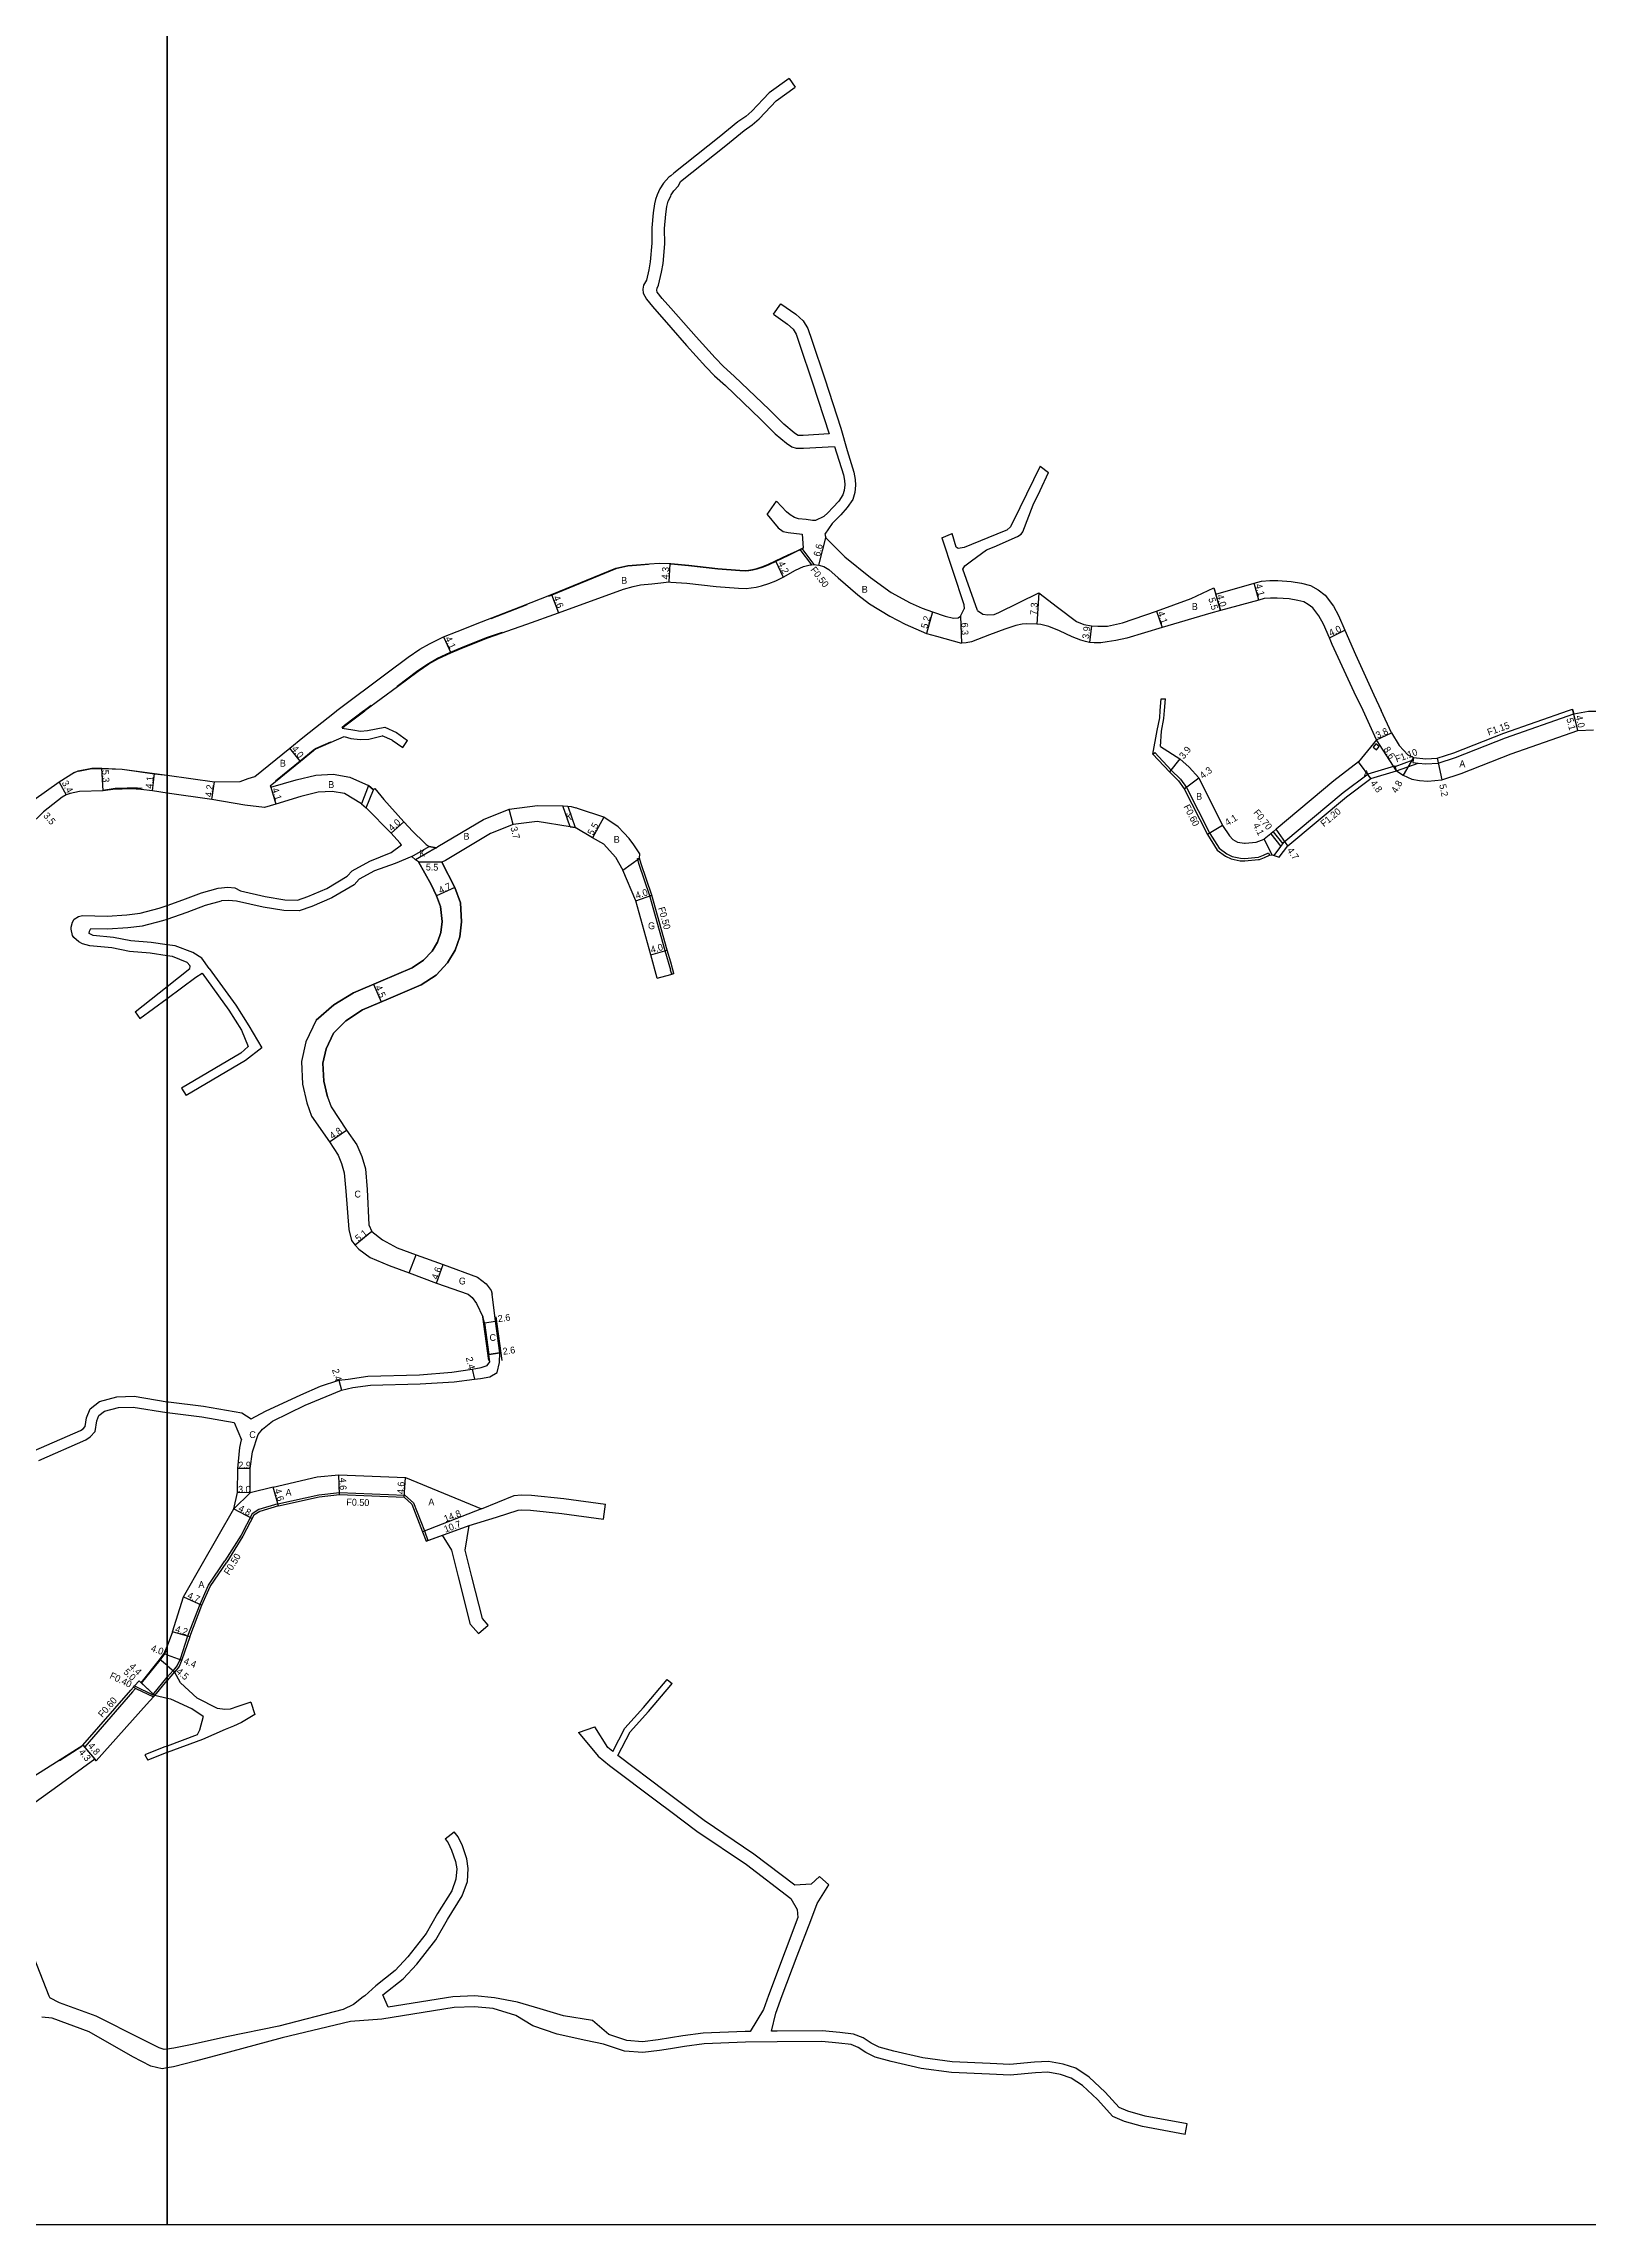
# Model space of a CAD drawing. Header units: metres. Extents: x -24000 to -21600, y -102000 to -99000.
# Drawn here: x -22429 to -22068, y -102000 to -101491 of the extents above; entities that cross this region are included whole.
import ezdxf

# ---------------------------------------------------------------- set-up
doc = ezdxf.new("R2010")
doc.units = ezdxf.units.M
doc.header["$LTSCALE"] = 2.5
for name, color, linetype in [('側溝・桝', 7, 'Continuous'), ('図郭', 7, 'Continuous'), ('幅員', 7, 'Continuous'), ('歩道・分離帯・安全施設', 7, 'Continuous'), ('舗装', 7, 'Continuous'), ('道路', 7, 'Continuous')]:
    doc.layers.add(name, color=color, linetype=linetype)
doc.styles.get("Standard").update_dxf_attribs({"font": ''})
doc.styles.get('Standard').set_extended_font_data('@MS PGothic')

msp = doc.modelspace()

# ---------------------------------------------------------------- linework, layer by layer
at = {"layer": '側溝・桝'}
for points in [[(-22251.87, -101608.77), (-22249.04, -101612.53)], [(-22252.33, -101608.99), (-22249.62, -101612.59)], [(-22109.12, -101657.58), (-22109.19, -101658.11), (-22109.26, -101658.72), (-22108.03, -101658.87), (-22106.27, -101659.08), (-22103.38, -101658.87), (-22099.33, -101657.57), (-22087.67, -101652.99), (-22071.73, -101647.41), (-22071.74, -101647.36)], [(-22169.96, -101656.82), (-22169.52, -101656.41)], [(-22169.52, -101656.41), (-22165.65, -101660.53), (-22163.49, -101662.64), (-22162.11, -101664.62), (-22156.64, -101675.29), (-22154.5, -101678.76), (-22152.7, -101680.1), (-22151.48, -101680.66), (-22149.49, -101681.07), (-22148.5, -101681.13), (-22145.4, -101680.84), (-22145.28, -101680.81), (-22144.15, -101680.36), (-22142.98, -101679.85), (-22142.74, -101680.4)], [(-22141.66, -101680.44), (-22140.08, -101678.34), (-22139.65, -101677.76), (-22139.36, -101677.37), (-22125.53, -101665.79), (-22119.67, -101661.41), (-22113.47, -101659.55)], [(-22113.13, -101660.71), (-22113.44, -101659.65), (-22113.47, -101659.55)], [(-22113.44, -101659.65), (-22109.19, -101658.11)], [(-22113.13, -101660.71), (-22108.03, -101658.87)], [(-22141.91, -101674.96), (-22139.65, -101677.76)], [(-22142.45, -101675.4), (-22140.08, -101678.34)], [(-22282.47, -101707.21), (-22283.73, -101702.69), (-22287.31, -101689.86), (-22289.84, -101682.52), (-22290.2, -101681.19), (-22289.72, -101681.06)], [(-22282.22, -101708.14), (-22282.48, -101707.2)], [(-22281.73, -101708.01), (-22282.22, -101708.14)], [(-22374.14, -101831.83), (-22378.54, -101833.11), (-22380.12, -101834.1), (-22382.73, -101839.08)], [(-22374.14, -101831.83), (-22374.13, -101831.82), (-22364.61, -101829.69), (-22359.78, -101829.12), (-22344.5, -101829.79), (-22342.47, -101831.55), (-22339.94, -101838.13), (-22339.1, -101840.33)], [(-22392.29, -101855.21), (-22390.33, -101850.81), (-22386.5, -101845.11)], [(-22395.19, -101862.69), (-22395.17, -101862.65), (-22392.3, -101855.22), (-22392.29, -101855.21)], [(-22395.19, -101862.69), (-22396.97, -101868.05), (-22397.62, -101869.51), (-22398.58, -101870.68), (-22400, -101872.3)], [(-22403.31, -101876.35), (-22400, -101872.27)], [(-22402.85, -101876.57), (-22400, -101873.06)], [(-22398.24, -101871.04), (-22400, -101873.06)], [(-22407.27, -101874.88), (-22407.41, -101875.02), (-22408.03, -101875.68), (-22419.18, -101888.56), (-22419.63, -101888.17)], [(-22407.85, -101874.61), (-22407.27, -101874.88), (-22403.14, -101876.88)], [(-22407.56, -101874.3), (-22403.31, -101876.35), (-22402.85, -101876.57)]]:
    msp.add_lwpolyline(points, dxfattribs=at)
msp.add_lwpolyline([(-22117.9, -101654.39), (-22118.51, -101655.17), (-22117.73, -101655.79), (-22117.12, -101655.01)], close=True, dxfattribs=at)
at = {"layer": '側溝・桝', "flags": 128}
msp.add_lwpolyline([(-22382.73, -101839.08), (-22386.5, -101845.11)], dxfattribs=at)
at = {"layer": '図郭'}
for points in [[(-23200, -102000), (-22400, -102000), (-22400, -101400), (-23200, -101400)], [(-22400, -102000), (-21600, -102000), (-21600, -101400), (-22400, -101400)]]:
    msp.add_lwpolyline(points, close=True, dxfattribs=at)
at = {"layer": '幅員'}
for points in [[(-22247.88, -101612.68), (-22246.24, -101606.29)], [(-22282.69, -101612.31), (-22282.93, -101616.61)], [(-22258.02, -101611.71), (-22256.21, -101615.5)], [(-22155.71, -101617.99), (-22154.14, -101623.26)], [(-22145.24, -101620.82), (-22146.3, -101616.85)], [(-22310.25, -101619.55), (-22308.62, -101623.85)], [(-22221.34, -101623.61), (-22222.78, -101628.61)], [(-22196.54, -101619.14), (-22197.02, -101626.42)], [(-22169.12, -101623.39), (-22167.75, -101627.25)], [(-22154.14, -101623.26), (-22155.29, -101619.43)], [(-22214.84, -101624.58), (-22214.59, -101630.87)], [(-22184.28, -101626.85), (-22184.75, -101630.73)], [(-22128.75, -101629.61), (-22125.14, -101627.89)], [(-22335.45, -101629.38), (-22333.78, -101633.12)], [(-22070.78, -101651.24), (-22072, -101646.29)], [(-22070.78, -101651.24), (-22071.74, -101647.36)], [(-22117.73, -101653.44), (-22114.28, -101651.86)], [(-22113.13, -101660.71), (-22117.73, -101653.44)], [(-22368.84, -101658.48), (-22371.37, -101655.38)], [(-22163.63, -101657.91), (-22166.08, -101660.95)], [(-22119.12, -101662.49), (-22121.97, -101658.63)], [(-22109.12, -101657.58), (-22111.51, -101661.74)], [(-22103.6, -101657.73), (-22102.55, -101662.83)], [(-22425.19, -101663.36), (-22423.55, -101666.33)], [(-22414.92, -101665.34), (-22415.19, -101660.05)], [(-22403.39, -101665.38), (-22402.94, -101661.3)], [(-22389.51, -101667.42), (-22388.95, -101663.25)], [(-22375.79, -101664.54), (-22374.58, -101668.46)], [(-22162.63, -101664.93), (-22159.2, -101662.34)], [(-22319.25, -101673.22), (-22320.18, -101669.64)], [(-22347.72, -101675.23), (-22344.75, -101672.56)], [(-22298.04, -101671.51), (-22300.71, -101676.32)], [(-22153.67, -101673.43), (-22157.16, -101675.58)], [(-22138.48, -101678.2), (-22141.14, -101674.33)], [(-22142.09, -101680.29), (-22144, -101676.67)], [(-22290.61, -101691.03), (-22286.83, -101689.71)], [(-22287.1, -101703.63), (-22283.25, -101702.56)], [(-22359.76, -101829.62), (-22359.91, -101825.03)], [(-22344.7, -101830.28), (-22344.37, -101825.69)], [(-22373.99, -101832.3), (-22375.26, -101827.88)], [(-22384.4, -101832.99), (-22380.15, -101835.22)], [(-22326.6, -101832.97), (-22340.41, -101838.31)], [(-22339.56, -101840.5), (-22329.52, -101836.82)], [(-22396.14, -101853.53), (-22391.84, -101855.44)], [(-22394.71, -101862.83), (-22398.74, -101861.65)], [(-22400, -101869.55), (-22401.67, -101868.13)], [(-22400.65, -101866.77), (-22400, -101867.01)], [(-22400, -101867.01), (-22396.53, -101868.31)], [(-22402.85, -101876.57), (-22406.48, -101873.13)], [(-22406.04, -101873.55), (-22402.85, -101876.57)], [(-22400, -101869.55), (-22398.24, -101871.04)], [(-22419.63, -101888.17), (-22416.51, -101891.82)], [(-22419.63, -101888.17), (-22416.84, -101891.44)]]:
    msp.add_lwpolyline(points, dxfattribs=at)
at = {"layer": '幅員', "flags": 128}
for points in [[(-22341.34, -101681.92), (-22335.85, -101682.04)], [(-22332.81, -101687.89), (-22337.08, -101689.86)], [(-22351.8, -101710.5), (-22350, -101714.62)], [(-22362.1, -101747.31), (-22358.15, -101744.58)], [(-22352.19, -101768.2), (-22356.13, -101771.43)], [(-22337.08, -101780.3), (-22335.54, -101775.97)], [(-22325.95, -101789.51), (-22323.37, -101789.18)], [(-22324.91, -101796.94), (-22322.33, -101796.58)], [(-22328.81, -101800.37), (-22328.25, -101802.7)], [(-22359.93, -101802.96), (-22359.28, -101805.28)], [(-22380.6, -101823.59), (-22383.5, -101823.58)], [(-22380.58, -101829.2), (-22383.58, -101829.18)]]:
    msp.add_lwpolyline(points, dxfattribs=at)
at = {"layer": '歩道・分離帯・安全施設'}
for points in [[(-22251.51, -101608.76), (-22251.8, -101608.9), (-22252.26, -101609.13), (-22253.07, -101609.53), (-22254.96, -101610.41), (-22257.96, -101611.84), (-22259.57, -101612.61), (-22260.89, -101613.14), (-22262.35, -101613.59), (-22263.33, -101613.82), (-22264.27, -101613.98), (-22264.97, -101614.07), (-22266.37, -101613.98), (-22271.45, -101613.62), (-22278.29, -101612.85), (-22282.47, -101612.48)], [(-22287.67, -101612.52), (-22290.41, -101612.77), (-22292.45, -101612.92), (-22295.25, -101613.55), (-22310.2, -101619.69), (-22311.01, -101620.01)], [(-22282.47, -101612.48), (-22282.7, -101612.46)], [(-22316.01, -101621.96), (-22324.43, -101625.25)], [(-22346.34, -101640.93), (-22346.3, -101640.9), (-22341.49, -101637.27), (-22339, -101635.6), (-22336.91, -101634.42), (-22333.84, -101632.99), (-22330.91, -101631.73), (-22325.21, -101629.53), (-22321.75, -101628.31)], [(-22359.21, -101650.58), (-22358.56, -101650.07), (-22354.06, -101646.62)], [(-22354.06, -101646.62), (-22353.95, -101646.53), (-22352.38, -101645.38)], [(-22374.71, -101663.06), (-22368.94, -101658.37), (-22365.9, -101655.9), (-22365.35, -101655.47), (-22361.81, -101653.92)], [(-22400.68, -101661.72), (-22402.96, -101661.45), (-22410.49, -101660.42), (-22415.19, -101660.2), (-22417.51, -101660.25), (-22420.68, -101660.85)], [(-22415, -101665.17), (-22412.09, -101664.77), (-22409.27, -101664.63), (-22406.89, -101664.66), (-22405.81, -101664.73)], [(-22405.93, -101873.64), (-22401.63, -101868.32), (-22400.52, -101866.84), (-22400.19, -101865.96)], [(-22419.87, -101888.46), (-22425.07, -101891.77)]]:
    msp.add_lwpolyline(points, dxfattribs=at)
at = {"layer": '歩道・分離帯・安全施設', "flags": 128}
for points in [[(-22341.34, -101681.92), (-22338.33, -101687.23), (-22337.08, -101689.86), (-22336.16, -101692.37), (-22335.83, -101695.9), (-22336.1, -101698.47), (-22336.87, -101700.67), (-22338.14, -101702.79), (-22340.14, -101704.91), (-22342.79, -101706.65), (-22350.1, -101709.76), (-22356.45, -101712.52), (-22361.08, -101715.3), (-22365.23, -101718.89), (-22367.6, -101723.93), (-22368.65, -101728.54), (-22368.35, -101733.82), (-22367.34, -101738.17)], [(-22362.53, -101736.78), (-22363.38, -101733.11), (-22363.62, -101728.96), (-22362.85, -101725.57), (-22361.12, -101721.91), (-22358.25, -101719.09), (-22354.35, -101716.51), (-22348.34, -101713.9), (-22340.66, -101710.64), (-22337.23, -101708.38), (-22334.53, -101705.52), (-22332.77, -101702.59), (-22331.68, -101699.46), (-22331.32, -101695.98), (-22331.51, -101691.53), (-22332.81, -101687.89), (-22335.85, -101682.04)], [(-22356.13, -101771.43), (-22355.26, -101772.37), (-22352.63, -101774.29), (-22348.18, -101776.16), (-22343.52, -101777.89)], [(-22325.95, -101789.51), (-22324.91, -101796.94)], [(-22322.33, -101796.58), (-22323.37, -101789.18)]]:
    msp.add_lwpolyline(points, dxfattribs=at)
at = {"layer": '舗装'}
for points in [[(-22142.09, -101680.29), (-22144, -101676.67)], [(-22293.67, -101683.86), (-22289.72, -101681.06)]]:
    msp.add_lwpolyline(points, dxfattribs=at)
at = {"layer": '舗装', "flags": 128}
for points in [[(-22335.85, -101682.04), (-22341.34, -101681.92)], [(-22343.46, -101777.91), (-22341.89, -101773.69)], [(-22380.58, -101829.2), (-22384.4, -101832.99)]]:
    msp.add_lwpolyline(points, dxfattribs=at)
at = {"layer": '道路'}
for points in [[(-22254.85, -101499.08), (-22259.51, -101502.41), (-22260.91, -101503.9), (-22263.57, -101506.68), (-22264.97, -101507.94), (-22266.81, -101509.22), (-22271.18, -101512.76), (-22281.74, -101521.19), (-22282.47, -101521.77)], [(-22282.47, -101526.56), (-22282.33, -101526.27), (-22281.76, -101525.31), (-22280.67, -101524.1), (-22280.18, -101523.14), (-22269.62, -101514.7), (-22265.3, -101511.22), (-22263.42, -101509.9), (-22261.83, -101508.47), (-22259.1, -101505.62), (-22257.86, -101504.3), (-22253.4, -101501.11)], [(-22254.85, -101499.08), (-22253.4, -101501.11)], [(-22282.47, -101521.77), (-22282.89, -101522.09), (-22284.18, -101523.52), (-22284.98, -101524.85), (-22285.65, -101526.25), (-22286.02, -101527.32), (-22286.28, -101528.34), (-22286.58, -101530.42), (-22286.9, -101533.97), (-22286.87, -101537.52), (-22287.24, -101541.87), (-22287.54, -101543.74), (-22288.1, -101546.16), (-22288.79, -101547.29), (-22289, -101548.27), (-22288.9, -101549.21), (-22288.12, -101550.6), (-22286.75, -101552.34), (-22282.47, -101557.21)], [(-22282.47, -101552.66), (-22284.44, -101550.41), (-22285.62, -101548.92), (-22285.67, -101548.48), (-22285.63, -101548.06), (-22285.28, -101547.31), (-22284.6, -101544.32), (-22284.26, -101542.23), (-22283.87, -101537.64), (-22283.9, -101534.09), (-22283.6, -101530.77), (-22283.33, -101528.93), (-22283.04, -101527.74), (-22282.47, -101526.56)], [(-22245.48, -101582.06), (-22251.58, -101582.4), (-22252.73, -101582.39), (-22252.84, -101582.35), (-22253.63, -101581.8), (-22256.09, -101579.78), (-22259.44, -101576.44), (-22267.62, -101568.53), (-22270.14, -101566.33), (-22272.08, -101564.32), (-22276.55, -101559.41), (-22282.47, -101552.66)], [(-22258.47, -101554.12), (-22256.73, -101551.67)], [(-22256.73, -101551.67), (-22253.3, -101554.1), (-22251.56, -101555.66), (-22250.48, -101557.45), (-22249.54, -101560.14), (-22246.51, -101569.17), (-22242.77, -101580.71), (-22241.32, -101585.93), (-22239.71, -101590.98), (-22239.38, -101592.65), (-22239.33, -101594.04), (-22239.49, -101595.76), (-22239.99, -101597.39), (-22241.29, -101599.26), (-22242.78, -101600.93), (-22244.02, -101602.21), (-22244.77, -101602.97), (-22246.5, -101605.44)], [(-22282.47, -101557.21), (-22278.79, -101561.41), (-22274.27, -101566.37), (-22272.21, -101568.5), (-22269.65, -101570.74), (-22261.54, -101578.58), (-22258.1, -101582.01), (-22255.45, -101584.19), (-22254.17, -101585.09), (-22253.18, -101585.39), (-22251.5, -101585.4), (-22244.24, -101585)], [(-22258.47, -101554.12), (-22255.17, -101556.45), (-22253.89, -101557.6), (-22253.21, -101558.73), (-22252.38, -101561.11), (-22249.36, -101570.11), (-22245.48, -101582.06)], [(-22244.24, -101585), (-22242.14, -101591.6), (-22241.87, -101592.94), (-22241.84, -101593.96), (-22241.96, -101595.28), (-22242.27, -101596.29), (-22243.26, -101597.71), (-22244.61, -101599.23), (-22245.8, -101600.46), (-22246.7, -101601.36), (-22248.68, -101602.25)], [(-22196.24, -101589.57), (-22200.99, -101599.32), (-22203.18, -101603.75), (-22204.03, -101604.49), (-22204.61, -101604.72), (-22214.02, -101608.53), (-22215.36, -101608.77), (-22215.85, -101608.52), (-22216.82, -101605.26)], [(-22210.89, -101623.25), (-22214.29, -101613.61), (-22213.84, -101612.82), (-22212.3, -101611.64), (-22208.78, -101609.14), (-22206.95, -101608.41), (-22201.57, -101606.02), (-22200.67, -101605.41), (-22200.27, -101604.89), (-22197.87, -101598.63), (-22196.22, -101595.24), (-22194.32, -101591.05)], [(-22196.24, -101589.57), (-22194.32, -101591.05)], [(-22259.99, -101600.83), (-22257.77, -101597.77)], [(-22248.68, -101602.25), (-22249.38, -101602.28), (-22250.88, -101602.06), (-22252.66, -101601.85), (-22253.6, -101601.53), (-22254.61, -101600.96), (-22255.41, -101600.26), (-22257.77, -101597.77)], [(-22259.99, -101600.83), (-22257.42, -101603.99), (-22256.24, -101604.86), (-22255.05, -101605.08), (-22251.81, -101605.45), (-22251.58, -101608.62)], [(-22360.39, -101646.62), (-22348.62, -101637.83), (-22343.72, -101634.13), (-22341.02, -101632.32), (-22338.72, -101631.02), (-22335.45, -101629.38), (-22332.3, -101628.14), (-22326.61, -101625.94), (-22317.56, -101622.44), (-22310.25, -101619.55), (-22295.29, -101613.4), (-22292.47, -101612.77), (-22290.42, -101612.62), (-22287.43, -101612.35), (-22285.17, -101612.25), (-22282.69, -101612.31), (-22282.47, -101612.33), (-22278.27, -101612.7), (-22271.44, -101613.47), (-22266.36, -101613.83), (-22264.97, -101613.92), (-22264.29, -101613.83), (-22263.36, -101613.68), (-22262.38, -101613.44), (-22260.94, -101613), (-22259.63, -101612.48), (-22258.02, -101611.71), (-22255.03, -101610.27), (-22253.13, -101609.39), (-22252.33, -101608.99), (-22251.87, -101608.77), (-22251.58, -101608.62)], [(-22246.5, -101605.44), (-22246.24, -101606.29), (-22241.85, -101610.73), (-22235.86, -101615.59), (-22230.99, -101619.06), (-22226.6, -101621.46), (-22223.78, -101622.69), (-22221.34, -101623.61), (-22218.45, -101624.61), (-22216.46, -101625.04), (-22215.41, -101624.97), (-22214.84, -101624.58), (-22213.99, -101622.89)], [(-22219.19, -101606.28), (-22216.82, -101605.26)], [(-22219.19, -101606.28), (-22214.04, -101621.9), (-22213.99, -101622.89)], [(-22353.81, -101646.62), (-22346.21, -101641.02), (-22341.4, -101637.39), (-22338.92, -101635.73), (-22336.84, -101634.55), (-22333.78, -101633.12), (-22330.85, -101631.87), (-22325.16, -101629.67), (-22316, -101626.45), (-22308.62, -101623.85), (-22293.47, -101618.3), (-22291.25, -101617.66), (-22289.53, -101617.3), (-22286.89, -101617.02), (-22284.8, -101616.77), (-22282.93, -101616.61), (-22282.47, -101616.64), (-22278.69, -101616.88), (-22271.83, -101617.65), (-22266.64, -101618.02), (-22264.84, -101618.13), (-22263.68, -101617.99), (-22262.53, -101617.79), (-22261.28, -101617.5), (-22259.54, -101616.96), (-22257.94, -101616.32), (-22256.21, -101615.5), (-22253.32, -101613.89), (-22251.44, -101613.01), (-22249.91, -101612.62), (-22249.62, -101612.59), (-22249.04, -101612.53), (-22247.88, -101612.68), (-22246.75, -101613.03), (-22245.57, -101613.73), (-22243.4, -101615.67), (-22238.78, -101619.64), (-22236.08, -101621.68), (-22231.35, -101624.62), (-22227.75, -101626.46), (-22222.78, -101628.61), (-22220.4, -101629.28), (-22214.59, -101630.87)], [(-22210.89, -101623.25), (-22209.66, -101624.16), (-22208.47, -101624.31), (-22206.99, -101624.22), (-22205.91, -101623.7), (-22196.54, -101619.14), (-22192.17, -101622.47), (-22187.74, -101625.8), (-22186.06, -101626.5), (-22184.28, -101626.85), (-22182.8, -101626.96), (-22180.53, -101626.92), (-22177.02, -101626.15), (-22169.12, -101623.39), (-22160.99, -101620.5), (-22155.71, -101617.99)], [(-22155.71, -101617.99), (-22155.29, -101619.43), (-22146.3, -101616.85), (-22144.61, -101616.41), (-22142.64, -101616.28), (-22140.81, -101616.29), (-22137.7, -101616.48), (-22135.24, -101616.9), (-22133.16, -101617.43), (-22131.4, -101618.45), (-22129.74, -101619.72), (-22127.77, -101622.25), (-22126.63, -101624.45), (-22125.14, -101627.89), (-22122.66, -101633.52), (-22118.38, -101642.99), (-22116.65, -101646.61)], [(-22154.14, -101623.26), (-22156.44, -101623.92), (-22167.75, -101627.25), (-22176, -101629.74), (-22178.57, -101630.27), (-22180.65, -101630.61), (-22182.09, -101630.78), (-22183.65, -101630.82), (-22184.75, -101630.73), (-22185.69, -101630.52), (-22186.78, -101630.19), (-22188.79, -101629.38), (-22191.75, -101628.03), (-22194.21, -101627.03), (-22196.13, -101626.53), (-22197.02, -101626.42), (-22199.39, -101626.37), (-22200.43, -101626.46), (-22201.92, -101626.8), (-22204.49, -101627.65), (-22208.05, -101628.94), (-22212.27, -101630.59), (-22213.5, -101630.83), (-22214.59, -101630.87)], [(-22120.87, -101646.61), (-22122.94, -101642.34), (-22128.07, -101631.21), (-22128.75, -101629.61), (-22130.1, -101626.42), (-22131.18, -101624.54), (-22132.65, -101622.66), (-22133.68, -101621.86), (-22134.72, -101621.26), (-22136.1, -101620.91), (-22138.17, -101620.56), (-22140.94, -101620.39), (-22142.52, -101620.38), (-22143.95, -101620.48), (-22145.24, -101620.82), (-22154.14, -101623.26)], [(-22168.22, -101646.61), (-22168, -101643.88)], [(-22168, -101643.88), (-22166.99, -101643.9)], [(-22167.21, -101646.61), (-22166.99, -101643.9)], [(-22400, -101661.71), (-22388.95, -101663.25), (-22382.93, -101663.18), (-22381.1, -101662.52), (-22379.5, -101661.98), (-22371.37, -101655.38), (-22368.32, -101652.91), (-22360.94, -101647.04), (-22360.44, -101646.65), (-22360.39, -101646.62)], [(-22359.11, -101650.7), (-22358.47, -101650.19), (-22353.86, -101646.65), (-22353.81, -101646.62)], [(-22169.96, -101656.82), (-22168.92, -101651.29), (-22168.35, -101648.31), (-22168.22, -101646.61)], [(-22168.2, -101655.05), (-22167.93, -101651.43), (-22167.36, -101648.44), (-22167.21, -101646.61)], [(-22117.73, -101653.44), (-22120.87, -101646.61)], [(-22114.28, -101651.86), (-22116.65, -101646.61)], [(-22114.28, -101651.86), (-22112.51, -101654.77), (-22110.45, -101656.94), (-22109.12, -101657.58), (-22106.24, -101657.93), (-22103.6, -101657.73), (-22099.72, -101656.49), (-22088.07, -101651.91), (-22072.92, -101646.61)], [(-22072.92, -101646.61), (-22072, -101646.29), (-22071.93, -101646.61)], [(-22071.93, -101646.61), (-22071.74, -101647.36), (-22068.27, -101646.79), (-22066.01, -101646.74), (-22062.98, -101646.92), (-22062.46, -101646.99), (-22061.71, -101647.09), (-22060.48, -101647.26), (-22059.28, -101647.62), (-22053.72, -101650.58), (-22042.11, -101656.71), (-22038.26, -101658.69), (-22035.19, -101660.06), (-22034.4, -101660.24), (-22032.95, -101660.19), (-22031.76, -101659.88), (-22030.23, -101659.47), (-22024.66, -101657.11)], [(-22365.26, -101655.58), (-22358.63, -101652.7), (-22357.07, -101653.12), (-22354.9, -101653.41), (-22352.93, -101653.29), (-22349.8, -101652.56)], [(-22359.11, -101650.7), (-22356.67, -101651.15), (-22354.83, -101651.4), (-22353.22, -101651.3), (-22349.18, -101650.53)], [(-22347.44, -101653.53), (-22349.8, -101652.56)], [(-22347.44, -101653.53), (-22349.8, -101652.56)], [(-22349.18, -101650.53), (-22346.47, -101651.77)], [(-22349.18, -101650.53), (-22346.47, -101651.77)], [(-22347.44, -101653.53), (-22345.01, -101655.25)], [(-22346.47, -101651.77), (-22343.85, -101653.62)], [(-22345.01, -101655.25), (-22343.85, -101653.62)], [(-22169.96, -101656.82), (-22166.08, -101660.95), (-22163.95, -101663.03), (-22162.63, -101664.93), (-22157.16, -101675.58), (-22154.95, -101679.18), (-22153, -101680.62), (-22151.67, -101681.23), (-22149.57, -101681.67), (-22148.49, -101681.73), (-22145.31, -101681.43), (-22145.1, -101681.39), (-22143.91, -101680.91), (-22142.74, -101680.4), (-22142.09, -101680.29), (-22141.66, -101680.44), (-22140.46, -101680.85), (-22138.48, -101678.2), (-22124.78, -101666.73), (-22119.12, -101662.49), (-22113.13, -101660.71), (-22111.51, -101661.74), (-22109.51, -101662.63), (-22107.76, -101662.97), (-22105.76, -101663.07), (-22102.55, -101662.83), (-22098.01, -101661.3), (-22086.3, -101656.7), (-22070.78, -101651.24), (-22067.15, -101651.1)], [(-22117.73, -101653.44), (-22121.97, -101658.63), (-22127.71, -101663.05), (-22141.14, -101674.33), (-22141.91, -101674.96), (-22142.45, -101675.4), (-22144, -101676.67)], [(-22365.26, -101655.58), (-22365.81, -101656.02), (-22368.84, -101658.48), (-22375.95, -101664.25), (-22375.79, -101664.54), (-22369.87, -101662.8), (-22365.31, -101661.7), (-22361.23, -101661.48), (-22357.35, -101662.15), (-22352.99, -101664.15)], [(-22168.2, -101655.05), (-22163.63, -101657.91), (-22161.44, -101659.87), (-22159.2, -101662.34), (-22153.67, -101673.43), (-22152.06, -101675.9), (-22151.3, -101676.72), (-22150.21, -101677.31), (-22148.6, -101677.59), (-22148.38, -101677.6), (-22145.87, -101677.34), (-22144, -101676.67)], [(-22421.57, -101661.09), (-22425.19, -101663.36), (-22431.07, -101667.57)], [(-22421.57, -101661.09), (-22420.73, -101660.71), (-22417.54, -101660.11), (-22415.19, -101660.05), (-22410.47, -101660.27), (-22402.94, -101661.3), (-22400, -101661.71)], [(-22352.99, -101664.15), (-22351.85, -101665.12)], [(-22352.99, -101664.15), (-22351.85, -101665.12)], [(-22351.85, -101665.12), (-22351.48, -101664.81), (-22349.41, -101667.38), (-22344.75, -101672.56), (-22342.65, -101674.88), (-22340, -101677.45), (-22339.49, -101677.9), (-22338.84, -101678.32), (-22337.21, -101678.63)], [(-22420.41, -101665.5), (-22422.64, -101665.97), (-22423.55, -101666.33), (-22424.49, -101666.82), (-22428.79, -101670.23)], [(-22400, -101665.88), (-22403.39, -101665.38), (-22406.15, -101665.07), (-22408.27, -101664.91), (-22412.62, -101665.07), (-22414.92, -101665.34), (-22420.41, -101665.5)], [(-22377.23, -101669.29), (-22381.88, -101668.73), (-22389.51, -101667.42), (-22400, -101665.88)], [(-22354.65, -101668.39), (-22358.62, -101665.99), (-22361.46, -101665.49), (-22364.72, -101665.67), (-22368.8, -101666.66), (-22374.58, -101668.46), (-22377.23, -101669.29)], [(-22354.65, -101668.39), (-22353.51, -101669.36)], [(-22354.65, -101668.39), (-22353.51, -101669.36)], [(-22345.3, -101677.94), (-22345.68, -101677.5), (-22347.72, -101675.23), (-22353.51, -101669.36)], [(-22337.21, -101678.63), (-22336.82, -101678.37), (-22326.13, -101672.03), (-22320.18, -101669.64), (-22313.53, -101668.78), (-22307.67, -101668.9), (-22306.48, -101668.96), (-22305.7, -101669.05), (-22304.63, -101669.31)], [(-22307.67, -101668.9), (-22306.48, -101668.96)], [(-22282.47, -101705.34), (-22283.25, -101702.56), (-22286.83, -101689.71), (-22289.36, -101682.37), (-22289.72, -101681.06), (-22289.63, -101680.08), (-22291.06, -101678), (-22292.16, -101676.47), (-22293.42, -101675.15), (-22294.74, -101673.78), (-22298.04, -101671.51), (-22303.99, -101669.55), (-22304.63, -101669.31)], [(-22428.79, -101670.23), (-22435.29, -101676.56)], [(-22305.95, -101673.8), (-22313.61, -101672.52), (-22319.25, -101673.22), (-22324.49, -101675.35), (-22335.05, -101681.59), (-22335.85, -101682.04)], [(-22305.95, -101673.8), (-22304.73, -101673.96)], [(-22305.95, -101673.8), (-22304.73, -101673.96)], [(-22295.38, -101680.81), (-22298.08, -101677.82), (-22300.71, -101676.32), (-22304.73, -101673.96)], [(-22400, -101692.14), (-22396.32, -101690.84), (-22391.96, -101689.21), (-22388.1, -101688.12), (-22385.84, -101687.82), (-22384.21, -101687.97), (-22382.86, -101688.73), (-22377.1, -101690.06), (-22372.49, -101690.78), (-22369.57, -101690.87), (-22367.12, -101690), (-22362.7, -101688.13), (-22357.93, -101685.32), (-22356.76, -101684.04), (-22352.67, -101681.76), (-22347.71, -101679.76), (-22345.3, -101677.94)], [(-22337.21, -101678.63), (-22338.84, -101678.32)], [(-22342.87, -101680.73), (-22346.77, -101682.35), (-22351.6, -101684.02), (-22355.19, -101686.02), (-22356.33, -101687.28), (-22361.57, -101690.37), (-22366.22, -101692.34), (-22369.18, -101693.38), (-22372.72, -101693.27), (-22377.57, -101692.52), (-22383.77, -101691.09), (-22385.66, -101690.95), (-22387.29, -101691.01)], [(-22342.02, -101681.5), (-22342.87, -101680.73)], [(-22342.02, -101681.5), (-22342.87, -101680.73)], [(-22341.34, -101681.92), (-22342.02, -101681.5)], [(-22295.38, -101680.81), (-22293.67, -101683.86)], [(-22285.59, -101709.08), (-22287.1, -101703.63), (-22290.61, -101691.03), (-22293.67, -101683.86)], [(-22400, -101703.84), (-22403.97, -101703.27), (-22408.79, -101702.89), (-22412.87, -101702.04), (-22418, -101701.57), (-22419.76, -101701.05), (-22420.61, -101700.6), (-22421.73, -101699.58), (-22422.03, -101699.1), (-22422.37, -101697.63), (-22422.35, -101697.2), (-22422.09, -101696), (-22421.66, -101695.3), (-22420.63, -101694.68), (-22419.69, -101694.44), (-22413.97, -101694.59), (-22409.41, -101694.31), (-22406.29, -101693.9), (-22401.82, -101692.78), (-22400, -101692.14)], [(-22400, -101701.31), (-22403.69, -101700.79), (-22408.44, -101700.41), (-22412.5, -101699.57), (-22417.25, -101699.12), (-22418.13, -101698.64), (-22418.06, -101698.1), (-22417.78, -101697.49), (-22413.92, -101697.59), (-22409.12, -101697.29), (-22405.72, -101696.85), (-22400.96, -101695.66), (-22400, -101695.32)], [(-22400, -101695.32), (-22395.31, -101693.66), (-22391.03, -101692.06), (-22387.29, -101691.01)], [(-22390.17, -101706.8), (-22391.91, -101704.41), (-22394.01, -101703.1), (-22398.13, -101701.58), (-22400, -101701.31)], [(-22400, -101711.06), (-22394.69, -101706.85), (-22394.6, -101706.37), (-22394.66, -101706.17), (-22395.27, -101705.42), (-22398.75, -101704.02), (-22400, -101703.84)], [(-22281.73, -101708.01), (-22282.47, -101705.34)], [(-22400, -101713.85), (-22393.24, -101708.89), (-22391.82, -101707.93)], [(-22391.82, -101707.93), (-22385.61, -101716.53), (-22382.63, -101721.24), (-22381.03, -101725.02), (-22382.79, -101726.62), (-22396.59, -101734.74)], [(-22390.17, -101706.8), (-22383.94, -101715.42), (-22380.93, -101720.2), (-22377.91, -101725.39), (-22381.67, -101728.28), (-22395.57, -101736.46)], [(-22285.59, -101709.08), (-22282.47, -101708.21)], [(-22282.47, -101708.21), (-22282.22, -101708.14), (-22281.73, -101708.01)], [(-22407.44, -101716.94), (-22400, -101711.06)], [(-22406.36, -101718.51), (-22400, -101713.85)], [(-22407.44, -101716.94), (-22406.36, -101718.51)], [(-22365.23, -101718.89), (-22367.6, -101723.93), (-22368.65, -101728.54), (-22368.35, -101733.82), (-22367.34, -101738.17), (-22366.25, -101741.33), (-22362.1, -101747.31), (-22360.1, -101750.38), (-22359.28, -101752.37), (-22358.64, -101754.54), (-22358.31, -101758.79), (-22357.54, -101767.73), (-22356.95, -101770.32), (-22356.13, -101771.43), (-22355.26, -101772.37), (-22352.63, -101774.29), (-22348.18, -101776.16), (-22343.52, -101777.89), (-22343.46, -101777.91), (-22337.08, -101780.3), (-22329.75, -101782.86), (-22328.8, -101783.6), (-22327.81, -101785.01), (-22326.34, -101788.15)], [(-22361.12, -101721.91), (-22362.85, -101725.57), (-22363.62, -101728.96), (-22363.38, -101733.11), (-22362.53, -101736.78), (-22361.73, -101739.1), (-22358.15, -101744.58), (-22355.69, -101747.98), (-22354.56, -101750.7), (-22353.7, -101753.63), (-22353.33, -101758.46), (-22352.91, -101766.68), (-22352.19, -101768.2), (-22349.68, -101770.2), (-22346.3, -101772.06), (-22341.89, -101773.69), (-22335.54, -101775.97), (-22327.56, -101778.86), (-22325.53, -101780.44), (-22324.39, -101782.01), (-22324.13, -101782.86)], [(-22396.59, -101734.74), (-22395.57, -101736.46)], [(-22324.92, -101798.35), (-22326.34, -101788.15)], [(-22323.29, -101788.17), (-22321.87, -101798.37)], [(-22431.05, -101819.43), (-22420.17, -101814.68), (-22419.57, -101814.26), (-22419.14, -101813.78), (-22418.79, -101811.73), (-22417.96, -101809.63), (-22415.72, -101807.89), (-22411.69, -101806.83), (-22407.7, -101806.7), (-22400, -101807.96)], [(-22429.95, -101821.68), (-22418.92, -101816.87), (-22417.9, -101816.13), (-22416.8, -101814.91), (-22416.37, -101812.4), (-22415.89, -101811.18), (-22414.59, -101810.17), (-22411.33, -101809.32), (-22407.87, -101809.21), (-22400.01, -101810.49), (-22400, -101810.49)], [(-22400, -101807.96), (-22399.64, -101808.01), (-22391.51, -101809.03), (-22382.58, -101810.54), (-22380.36, -101811.92)], [(-22400, -101810.49), (-22391.87, -101811.5), (-22384.35, -101812.78), (-22382.6, -101816.86)], [(-22375.26, -101827.88), (-22364.93, -101825.53), (-22359.91, -101825.03), (-22344.37, -101825.69), (-22326.6, -101832.97)], [(-22373.99, -101832.3), (-22378.34, -101833.57), (-22379.74, -101834.45), (-22382.3, -101839.33)], [(-22373.99, -101832.3), (-22364.53, -101830.18), (-22359.76, -101829.62), (-22344.7, -101830.28), (-22342.89, -101831.85), (-22340.41, -101838.31), (-22339.56, -101840.5), (-22339.1, -101840.33), (-22335.75, -101839.1)], [(-22326.6, -101832.97), (-22319.02, -101829.89), (-22317.33, -101829.7), (-22314.95, -101829.78), (-22307.42, -101830.59), (-22297.66, -101831.88)], [(-22298.12, -101835.35), (-22297.66, -101831.88)], [(-22398.74, -101861.65), (-22396.14, -101853.53), (-22391.76, -101845.71), (-22384.4, -101832.99)], [(-22325.07, -101860.11), (-22326.42, -101858.54), (-22328.85, -101848.87), (-22330.43, -101842.61), (-22329.52, -101836.82)], [(-22329.52, -101836.82), (-22323.12, -101834.89), (-22318.03, -101833.3), (-22317.19, -101833.2), (-22315.2, -101833.27), (-22307.85, -101834.06), (-22298.12, -101835.35)], [(-22327.35, -101862.06), (-22329.15, -101859.96), (-22331.95, -101848.85), (-22333.53, -101842.6), (-22335.75, -101839.1)], [(-22391.84, -101855.44), (-22389.9, -101851.06), (-22386.08, -101845.38)], [(-22394.71, -101862.83), (-22391.84, -101855.44)], [(-22398.74, -101861.65), (-22400, -101865.02)], [(-22394.71, -101862.83), (-22396.51, -101868.24), (-22397.19, -101869.77), (-22398.2, -101871), (-22398.24, -101871.04)], [(-22327.35, -101862.06), (-22325.07, -101860.11)], [(-22406.04, -101873.55), (-22401.74, -101868.23), (-22400.65, -101866.77), (-22400, -101865.02)], [(-22443.95, -101905.16), (-22435.93, -101898.44), (-22428.15, -101893.47), (-22419.63, -101888.17), (-22408.47, -101875.27), (-22407.85, -101874.61), (-22407.56, -101874.3), (-22406.48, -101873.13), (-22406.04, -101873.55)], [(-22380.45, -101878.11), (-22383.51, -101879.1), (-22385.28, -101879.7), (-22386.5, -101879.83), (-22388.19, -101879.61), (-22392.99, -101877.2), (-22396.83, -101873.57), (-22398.24, -101871.04)], [(-22296, -101889.58), (-22293.17, -101884.16), (-22288.81, -101879.32), (-22283.28, -101872.78)], [(-22283.28, -101872.78), (-22282.47, -101873.47)], [(-22282.47, -101873.47), (-22282.14, -101873.75)], [(-22402.85, -101876.57), (-22403.14, -101876.88), (-22404.77, -101878.64), (-22416.51, -101891.82), (-22416.84, -101891.44), (-22425.49, -101897.7), (-22432.69, -101902.89), (-22441.2, -101908.47), (-22441.66, -101908.86)], [(-22400, -101877.21), (-22402.85, -101876.57)], [(-22391.54, -101881.43), (-22394.22, -101879.63), (-22399.09, -101877.42), (-22400, -101877.21)], [(-22380.45, -101878.11), (-22379.52, -101880.96)], [(-22294.81, -101890.56), (-22291.93, -101885.02), (-22287.68, -101880.3), (-22282.47, -101874.15)], [(-22282.47, -101874.15), (-22282.14, -101873.75)], [(-22391.54, -101881.43), (-22392.43, -101884.67), (-22392.98, -101885.69), (-22400, -101888.34)], [(-22379.52, -101880.96), (-22382.64, -101882.84), (-22384.48, -101883.71), (-22386.45, -101884.51)], [(-22400, -101888.34), (-22400.74, -101888.62), (-22405.16, -101890.42)], [(-22386.45, -101884.51), (-22391.7, -101886.78), (-22400, -101889.82)], [(-22304.01, -101885.14), (-22300.2, -101883.88)], [(-22304.01, -101885.14), (-22299.38, -101890.67), (-22296.75, -101892.85), (-22285.44, -101901.38), (-22282.47, -101903.61)], [(-22296, -101889.58), (-22297.11, -101888.65), (-22300.2, -101883.88)], [(-22405.16, -101890.42), (-22404.49, -101891.65)], [(-22400, -101889.82), (-22400.07, -101889.85), (-22404.49, -101891.65)], [(-22282.47, -101899.86), (-22283.69, -101898.95), (-22294.81, -101890.56)], [(-22256.43, -101946.6), (-22252.97, -101937.3), (-22249.78, -101929.1), (-22248.26, -101925.1), (-22245.58, -101920.77), (-22247.73, -101918.79), (-22249.72, -101920.61), (-22253.52, -101920.85), (-22263.03, -101913.58), (-22274.64, -101905.74), (-22282.47, -101899.86)], [(-22282.47, -101903.61), (-22276.39, -101908.18), (-22264.78, -101916.01), (-22254.45, -101923.91), (-22252.95, -101926.49), (-22252.83, -101928.33), (-22255.77, -101936.24), (-22259.63, -101946.6)], [(-22441.66, -101908.86), (-22440.73, -101913.12), (-22437.62, -101920.92), (-22430.37, -101939.52), (-22427.57, -101946.61), (-22427.36, -101947.14)], [(-22349.62, -101946.43), (-22344.89, -101942.71), (-22341.74, -101939.27), (-22337.29, -101933.6), (-22334.54, -101928.8), (-22331.1, -101923.32), (-22329.92, -101919.93), (-22329.7, -101916.94), (-22330.02, -101914.63), (-22331.08, -101911.63), (-22332.08, -101909.52), (-22332.96, -101908.36)], [(-22335.12, -101909.98), (-22332.96, -101908.36)], [(-22335.12, -101909.98), (-22334.41, -101910.92), (-22333.58, -101912.67), (-22332.66, -101915.27), (-22332.41, -101917.03), (-22332.59, -101919.38), (-22333.55, -101922.14), (-22336.85, -101927.4), (-22339.54, -101932.09), (-22343.8, -101937.52), (-22346.73, -101940.73), (-22351.27, -101944.29), (-22353.87, -101946.61), (-22354.22, -101946.92), (-22356.47, -101948.67), (-22358.92, -101949.84), (-22373.88, -101953.73), (-22386.12, -101956.22), (-22394.14, -101957.99), (-22398.42, -101958.85), (-22400, -101959.07)], [(-22400, -101959.07), (-22400.66, -101959.17), (-22401.81, -101958.82), (-22406.01, -101956.68), (-22416.55, -101951.37), (-22425.08, -101948.25), (-22427.36, -101947.14)], [(-22282.48, -101959), (-22285.04, -101959.4), (-22289, -101959.88), (-22293.22, -101959.54), (-22298.16, -101957.9), (-22302.25, -101957.1), (-22308.96, -101955.62), (-22314.64, -101953.68), (-22318.63, -101951.27), (-22323.93, -101949.6), (-22328.26, -101949.18), (-22333.03, -101949.4), (-22349.89, -101952.09), (-22357.18, -101952.61)], [(-22282.48, -101956.47), (-22285.38, -101956.92), (-22289.05, -101957.37), (-22292.71, -101957.07), (-22296.91, -101955.68), (-22300.75, -101952.39), (-22307.46, -101951.32), (-22312.95, -101949.65), (-22318.23, -101948.11), (-22323.58, -101947.12), (-22328.19, -101946.68), (-22333.28, -101946.91), (-22348.37, -101949.31), (-22349.62, -101946.43)], [(-22259.63, -101946.6), (-22260.83, -101949.85), (-22263.9, -101954.96)], [(-22258.93, -101954.91), (-22257.95, -101950.71), (-22256.43, -101946.6)], [(-22400, -101963.49), (-22401.17, -101963.69), (-22403.81, -101963.06), (-22408.01, -101960.85), (-22418.14, -101955.05), (-22426.82, -101951.87), (-22429.2, -101951.59)], [(-22357.18, -101952.61), (-22373.16, -101956.43), (-22385.47, -101959.8), (-22393.32, -101961.91), (-22398.52, -101963.23), (-22400, -101963.49)], [(-22263.9, -101954.96), (-22265.08, -101954.97), (-22274.85, -101955.37), (-22279.61, -101956.02), (-22282.48, -101956.47)], [(-22161.96, -101976.54), (-22171.78, -101974.7), (-22175.78, -101973.58), (-22177.81, -101972.75), (-22181.1, -101969.13), (-22184.81, -101965.63), (-22187.92, -101963.57), (-22190.89, -101962.6), (-22194.28, -101961.96), (-22197.54, -101962.14), (-22203.31, -101962.64), (-22207.93, -101962.47), (-22216.75, -101962.06), (-22223.59, -101961.13), (-22230.37, -101959.58), (-22233.82, -101958.6), (-22235.65, -101957.71), (-22237.54, -101956.47), (-22239.77, -101955.57), (-22242.96, -101955.21), (-22247.09, -101954.84), (-22257.61, -101954.89), (-22258.93, -101954.91)], [(-22162.42, -101979), (-22172.35, -101977.14), (-22176.59, -101975.95), (-22179.28, -101974.85), (-22182.89, -101970.88), (-22186.37, -101967.6), (-22189.02, -101965.84), (-22191.52, -101965.02), (-22194.45, -101964.47), (-22197.36, -101964.63), (-22203.25, -101965.15), (-22208.06, -101964.97), (-22216.97, -101964.56), (-22224.04, -101963.59), (-22230.98, -101962.01), (-22234.72, -101960.95), (-22236.89, -101959.88), (-22238.7, -101958.7), (-22240.39, -101958.02), (-22243.21, -101957.69), (-22247.2, -101957.34), (-22257.6, -101957.39), (-22265.02, -101957.47), (-22274.63, -101957.87), (-22279.25, -101958.49), (-22282.48, -101959)], [(-22162.42, -101979), (-22161.96, -101976.54)]]:
    msp.add_lwpolyline(points, dxfattribs=at)
for points in [[(-22352.99, -101664.15), (-22354.65, -101668.39), (-22353.51, -101669.36), (-22351.85, -101665.12)], [(-22307.67, -101668.9), (-22306.48, -101668.96), (-22304.73, -101673.96), (-22305.95, -101673.8)], [(-22342.02, -101681.5), (-22342.87, -101680.73), (-22338.84, -101678.32), (-22337.21, -101678.63)]]:
    msp.add_lwpolyline(points, close=True, dxfattribs=at)
at = {"layer": '道路', "flags": 128}
for points in [[(-22365.23, -101718.89), (-22361.08, -101715.3), (-22356.45, -101712.52), (-22350.1, -101709.76), (-22342.79, -101706.65), (-22340.14, -101704.91), (-22338.14, -101702.79), (-22336.87, -101700.67), (-22336.1, -101698.47), (-22335.83, -101695.9), (-22336.16, -101692.37), (-22337.08, -101689.86), (-22338.33, -101687.23), (-22341.34, -101681.92)], [(-22335.85, -101682.04), (-22332.81, -101687.89), (-22331.51, -101691.53), (-22331.32, -101695.98), (-22331.68, -101699.46), (-22332.77, -101702.59), (-22334.53, -101705.52), (-22337.23, -101708.38), (-22340.66, -101710.64), (-22348.34, -101713.9), (-22354.35, -101716.51), (-22358.25, -101719.09), (-22361.12, -101721.91)], [(-22375.26, -101827.88), (-22380.58, -101829.2), (-22380.6, -101823.59), (-22380.05, -101819.65), (-22378.7, -101815.63), (-22377.69, -101814.34), (-22375.38, -101812.48), (-22367.74, -101808.77), (-22359.28, -101805.28), (-22356.61, -101804.66), (-22352.5, -101804.1), (-22340.94, -101803.81), (-22333.02, -101803.35), (-22328.25, -101802.7), (-22326.85, -101802.53), (-22324.66, -101802.16), (-22322.97, -101801.11), (-22322.42, -101798.82), (-22322.33, -101796.58), (-22323.37, -101789.18), (-22324.13, -101782.86)], [(-22380.36, -101811.92), (-22377.01, -101810.17), (-22368.78, -101806.34), (-22364.19, -101804.33), (-22359.93, -101802.96), (-22357.76, -101802.66), (-22353.11, -101801.97), (-22341.06, -101801.72), (-22333.51, -101801.07), (-22328.81, -101800.37), (-22326.66, -101799.96), (-22325.33, -101799.5), (-22324.67, -101798.66), (-22324.91, -101796.94), (-22325.95, -101789.51), (-22326.34, -101788.15)], [(-22384.4, -101832.99), (-22383.58, -101829.18), (-22383.5, -101823.58), (-22383.03, -101818.62), (-22382.6, -101816.86)], [(-22382.3, -101839.33), (-22386.08, -101845.38)]]:
    msp.add_lwpolyline(points, dxfattribs=at)
msp.add_lwpolyline([(-22324.91, -101796.94), (-22325.95, -101789.51), (-22323.37, -101789.18), (-22322.33, -101796.58)], close=True, dxfattribs=at)

# ---------------------------------------------------------------- texts
at = {"layer": '側溝・桝'}
for s, rotation, p in [('F0.50', 306.9914, (-22249.94, -101613.79)), ('F1.15', 19.2855, (-22091.59, -101652.5)), ('F1.10', 19.8174, (-22113.06, -101658.77)), ('F0.60', 297.1609, (-22162.85, -101669.05)), ('F0.70', 308.8825, (-22146.58, -101670.49)), ('F1.20', 39.9442, (-22130.01, -101673.88)), ('F0.50', 285.5853, (-22285.41, -101692.71)), ('F0.50', 358.0263, (-22358.17, -101832.16)), ('F0.50', 58.219, (-22385.51, -101848.57)), ('F0.40', 334.1551, (-22413.54, -101872.45)), ('F0.60', 49.1235, (-22415.04, -101881.82))]:
    msp.add_text(s, height=1.6, rotation=rotation, dxfattribs=at).set_placement(p)
at = {"layer": '幅員'}
for s, rotation, p in [('6.6', 75.6068, (-22247.65, -101610.78)), ('4.3', 86.7487, (-22283, -101616.05)), ('4.2', 295.5211, (-22257.49, -101612.25)), ('4.1', 285.0078, (-22146.08, -101617.26)), ('4.6', 290.8091, (-22309.91, -101620.17)), ('7.3', 86.2145, (-22196.99, -101624.37)), ('4.1', 289.615, (-22168.88, -101623.78)), ('5.5', 286.652, (-22157.03, -101620.51)), ('4.0', 286.652, (-22155.07, -101619.78)), ('5.2', 73.9519, (-22222.6, -101627.62)), ('6.3', 272.2857, (-22214.68, -101626.12)), ('3.9', 83.1541, (-22184.86, -101629.97)), ('4.0', 25.4673, (-22128.43, -101629.35)), ('4.1', 294.0684, (-22335.18, -101629.75)), ('5.1', 283.8507, (-22073.46, -101648.53)), ('4.0', 283.8507, (-22071.34, -101647.96)), ('3.8', 24.5898, (-22117.5, -101653.22)), ('4.0', 309.1519, (-22371.04, -101655.63)), ('3.9', 51.1785, (-22162.73, -101658.06)), ('8.6', 302.342, (-22116.21, -101655.67)), ('3.4', 299, (-22424.63, -101663.5)), ('5.3', 272.9643, (-22415.17, -101660.51)), ('4.1', 83.7886, (-22403.44, -101664.92)), ('4.2', 82.4431, (-22389.54, -101666.91)), ('4.1', 287.2326, (-22375.56, -101664.95)), ('4.3', 37.1868, (-22158.28, -101662.64)), ('4.8', 306.4594, (-22119.29, -101663.61)), ('4.8', 60.0681, (-22113.07, -101666.04)), ('5.2', 281.6866, (-22103.13, -101663.97)), ('3.5', 310.525, (-22428.98, -101671.24)), ('4.0', 41.9932, (-22347.49, -101674.89)), ('3.7', 284.602, (-22319.88, -101673.95)), ('5.5', 60.9275, (-22300.6, -101675.92)), ('4.1', 31.6331, (-22152.53, -101673.61)), ('4.1', 297.8296, (-22146.65, -101673.37)), ('4.7', 304.4404, (-22138.72, -101679.27)), ('5.5', 358.7375, (-22339.62, -101683.94)), ('4.7', 24.7639, (-22336.19, -101689.41)), ('4.0', 19.3298, (-22290.38, -101690.64)), ('4.0', 15.5755, (-22286.92, -101703.28)), ('4.5', 293.4923, (-22351.49, -101711.18)), ('4.8', 34.5686, (-22361.39, -101746.76)), ('5.1', 38.7548, (-22355.32, -101770.69)), ('4.6', 70.4002, (-22336.84, -101779.58)), ('2.6', 7.3605, (-22322.69, -101789.38)), ('2.6', 7.8964, (-22321.55, -101797.02)), ('2.4', 285.5329, (-22361.51, -101800.51)), ('2.4', 283.4661, (-22330.28, -101797.71)), ('2.9', 359.7424, (-22383.36, -101823.56)), ('3.0', 359.7424, (-22383.42, -101829.2)), ('4.6', 271.8291, (-22359.78, -101825.72)), ('4.6', 85.9309, (-22344.75, -101829.58)), ('4.8', 332.2957, (-22383.51, -101833.35)), ('4.6', 286.0202, (-22374.97, -101828.53)), ('14.8', 21.141, (-22335.03, -101836.12)), ('10.7', 20.1314, (-22335.04, -101838.54)), ('4.7', 336.086, (-22395.41, -101853.75)), ('4.2', 343.6812, (-22398.23, -101861.7)), ('4.0', 340.2862, (-22403.91, -101866.13)), ('4.4', 339, (-22396.26, -101869.11)), ('5.0', 316.5313, (-22410.31, -101871.24)), ('4.4', 316.5313, (-22408.96, -101869.95)), ('4.5', 320, (-22398, -101871.2)), ('4.8', 310.5004, (-22418.58, -101888.38)), ('4.3', 310.5004, (-22420.72, -101889.86))]:
    msp.add_text(s, height=1.6, rotation=rotation, dxfattribs=at).set_placement(p)
at = {"layer": '舗装'}
for s, p in [('B', (-22294.02, -101617.04)), ('B', (-22237.88, -101619.12)), ('B', (-22160.86, -101623.13)), ('B', (-22373.66, -101659.72)), ('A', (-22098.43, -101659.84)), ('B', (-22362.38, -101664.69)), ('A', (-22120.81, -101662.2)), ('B', (-22159.85, -101667.46)), ('K', (-22306.92, -101672.14)), ('K', (-22341.15, -101680.69)), ('B', (-22330.83, -101676.77)), ('B', (-22295.76, -101677.5)), ('G', (-22287.75, -101697.66)), ('C', (-22356.27, -101760.29)), ('G', (-22331.9, -101780.59)), ('C', (-22324.74, -101793.77)), ('C', (-22380.8, -101816.45)), ('A', (-22372.33, -101829.93)), ('A', (-22339.01, -101832.16)), ('A', (-22392.68, -101851.44))]:
    msp.add_text(s, height=1.6, dxfattribs=at).set_placement(p)

doc.saveas('drawing.dxf')
